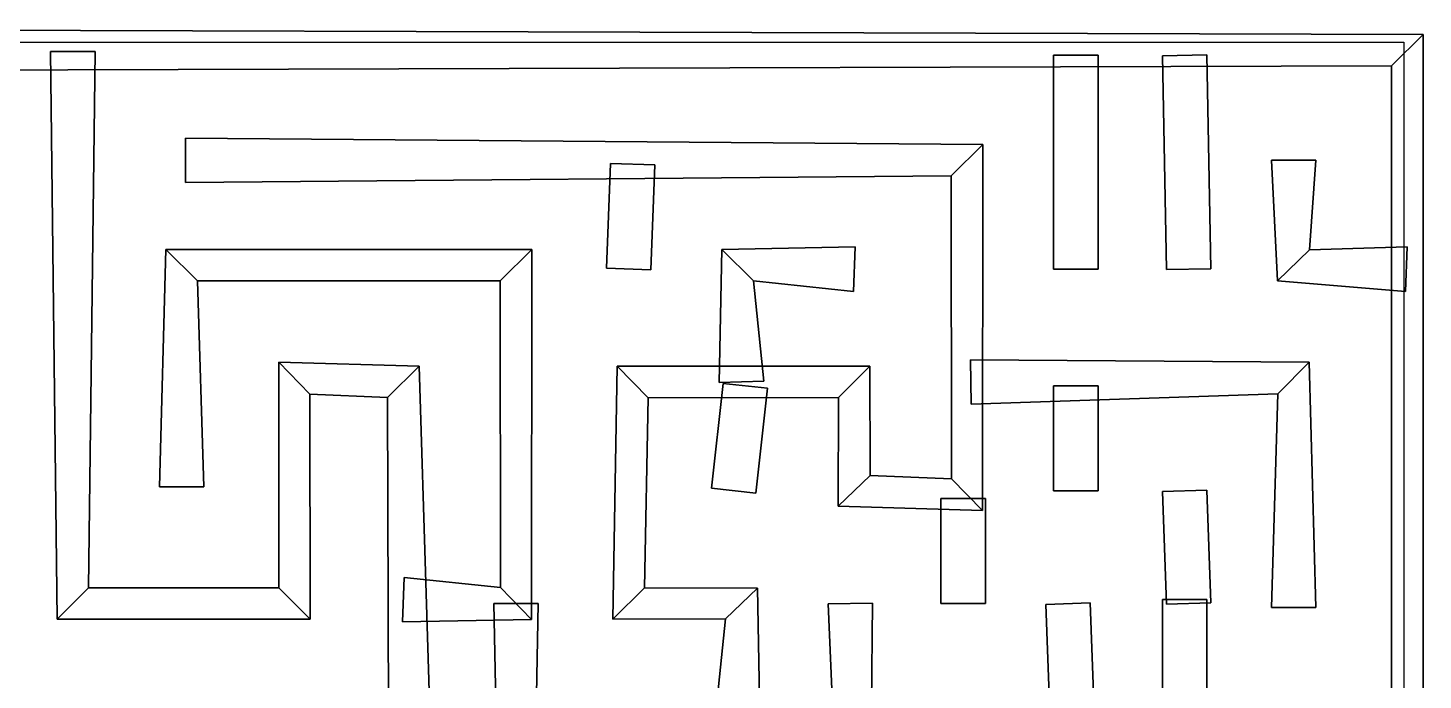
# Model space of a CAD drawing. Header units: metres. Extents: x -10.2 to 10.2, y -10.2 to 10.1.
# Drawn here: x -2.38 to 10.17, y 4.26 to 10.13 of the extents above; entities that cross this region are included whole.
import ezdxf

# ---------------------------------------------------------------- set-up
doc = ezdxf.new("R2010")
doc.units = ezdxf.units.M

msp = doc.modelspace()

# ---------------------------------------------------------------- linework, layer by layer
at = {"layer": 'Sweep.1'}
for points in [[(10.17198, 10.069452, -0.03), (10.17198, 10.069452, 0.37), (-9.962207, 10.128031, 0.37), (-9.962207, 10.128031, -0.03)], [(10.17198, 10.069452, 0.37), (9.889137, 9.78661, 0.37), (-9.962207, 9.728031, 0.37), (-9.962207, 10.128031, 0.37)], [(9.889137, 9.78661, -0.03), (10.17198, 10.069452, -0.03), (-9.962207, 10.128031, -0.03), (-9.962207, 9.728031, -0.03)], [(10.172101, -10.171858, 0.37), (9.889016, -9.889257, 0.37), (9.889137, 9.78661, 0.37), (10.17198, 10.069452, 0.37)], [(9.889016, -9.889257, -0.03), (10.172101, -10.171858, -0.03), (10.17198, 10.069452, -0.03), (9.889137, 9.78661, -0.03)], [(10.172101, -10.171858, -0.03), (10.172101, -10.171858, 0.37), (10.17198, 10.069452, 0.37), (10.17198, 10.069452, -0.03)], [(-10, 10), (10, 10), (10, -10), (-10, -10)], [(-10, 10), (10, 10), (10, -10), (-10, -10)], [(-2.117774, 4.808203, -0.03), (-2.176352, 9.91674, -0.03), (-2.176352, 9.91674, 0.37), (-2.117774, 4.808203, 0.37)], [(-2.117774, 4.808203, 0.37), (-2.176352, 9.91674, 0.37), (-1.776352, 9.91674, 0.37), (-1.834931, 5.091046, 0.37)], [(-1.834931, 5.091046, -0.03), (-1.776352, 9.91674, -0.03), (-2.176352, 9.91674, -0.03), (-2.117774, 4.808203, -0.03)], [(-1.776352, 9.91674, -0.03), (-2.176352, 9.91674, -0.03), (-2.176352, 9.91674, 0.37)], [(-1.776352, 9.91674, 0.37), (-1.776352, 9.91674, -0.03), (-2.176352, 9.91674, 0.37)], [(-1.834931, 5.091046, 0.37), (-1.776352, 9.91674, 0.37), (-1.776352, 9.91674, -0.03), (-1.834931, 5.091046, -0.03)], [(6.848406, 7.957878, -0.03), (6.848406, 9.881761, -0.03), (6.848406, 9.881761, 0.37), (6.848406, 7.957878, 0.37)], [(6.848406, 7.957878, 0.37), (6.848406, 9.881761, 0.37), (7.248406, 9.881761, 0.37), (7.248406, 7.957878, 0.37)], [(7.248406, 7.957878, -0.03), (7.248406, 9.881761, -0.03), (6.848406, 9.881761, -0.03), (6.848406, 7.957878, -0.03)], [(7.248406, 9.881761, -0.03), (6.848406, 9.881761, -0.03), (6.848406, 9.881761, 0.37)], [(7.248406, 9.881761, 0.37), (7.248406, 9.881761, -0.03), (6.848406, 9.881761, 0.37)], [(7.248406, 7.957878, 0.37), (7.248406, 9.881761, 0.37), (7.248406, 9.881761, -0.03), (7.248406, 7.957878, -0.03)], [(8.262785, 7.961514, 0.37), (7.862851, 7.954242, 0.37), (7.827871, 9.878125, 0.37), (8.227805, 9.885396, 0.37)], [(7.862851, 7.954242, -0.03), (8.262785, 7.961514, -0.03), (8.227805, 9.885396, -0.03), (7.827871, 9.878125, -0.03)], [(7.827871, 9.878125, -0.03), (8.227805, 9.885396, -0.03), (8.227805, 9.885396, 0.37)], [(7.827871, 9.878125, 0.37), (7.827871, 9.878125, -0.03), (8.227805, 9.885396, 0.37)], [(7.862851, 7.954242, 0.37), (7.862851, 7.954242, -0.03), (7.827871, 9.878125, -0.03), (7.827871, 9.878125, 0.37)], [(8.262785, 7.961514, -0.03), (8.262785, 7.961514, 0.37), (8.227805, 9.885396, 0.37), (8.227805, 9.885396, -0.03)], [(9.889137, 9.78661, 0.37), (9.889137, 9.78661, -0.03), (-9.962207, 9.728031, -0.03), (-9.962207, 9.728031, 0.37)], [(9.889016, -9.889257, 0.37), (9.889016, -9.889257, -0.03), (9.889137, 9.78661, -0.03), (9.889137, 9.78661, 0.37)], [(-0.961941, 8.737309, 0.37), (-0.961941, 9.137309, 0.37), (6.210397, 9.078731, 0.37), (5.927554, 8.795888, 0.37)], [(-0.961941, 9.137309, 0.37), (-0.961941, 9.137309, -0.03), (6.210397, 9.078731, -0.03), (6.210397, 9.078731, 0.37)], [(-0.961941, 9.137309, -0.03), (-0.961941, 8.737309, -0.03), (5.927554, 8.795888, -0.03), (6.210397, 9.078731, -0.03)], [(-0.961941, 8.737309, 0.37), (-0.961941, 8.737309, -0.03), (-0.961941, 9.137309, -0.03)], [(-0.961941, 8.737309, 0.37), (-0.961941, 9.137309, -0.03), (-0.961941, 9.137309, 0.37)], [(5.927554, 8.795888, 0.37), (6.210397, 9.078731, 0.37), (6.207939, 5.785218, 0.37), (5.930012, 6.072893, 0.37)], [(6.210397, 9.078731, -0.03), (5.927554, 8.795888, -0.03), (5.930012, 6.072893, -0.03), (6.207939, 5.785218, -0.03)], [(6.210397, 9.078731, 0.37), (6.210397, 9.078731, -0.03), (6.207939, 5.785218, -0.03), (6.207939, 5.785218, 0.37)], [(8.807269, 8.937309, -0.03), (8.807269, 8.937309, 0.37), (8.863431, 7.853894, 0.37), (8.863431, 7.853894, -0.03)], [(8.807269, 8.937309, 0.37), (9.207269, 8.937309, 0.37), (9.151107, 8.13182, 0.37), (8.863431, 7.853894, 0.37)], [(9.207269, 8.937309, -0.03), (8.807269, 8.937309, -0.03), (8.863431, 7.853894, -0.03), (9.151107, 8.13182, -0.03)], [(8.807269, 8.937309, 0.37), (8.807269, 8.937309, -0.03), (9.207269, 8.937309, -0.03)], [(8.807269, 8.937309, 0.37), (9.207269, 8.937309, -0.03), (9.207269, 8.937309, 0.37)], [(9.207269, 8.937309, 0.37), (9.207269, 8.937309, -0.03), (9.151107, 8.13182, -0.03), (9.151107, 8.13182, 0.37)], [(-0.961941, 8.737309, -0.03), (-0.961941, 8.737309, 0.37), (5.927554, 8.795888, 0.37), (5.927554, 8.795888, -0.03)], [(3.225605, 7.950475, 0.37), (2.82588, 7.96528, 0.37), (2.860859, 8.909732, 0.37), (3.260585, 8.894927, 0.37)], [(2.82588, 7.96528, 0.37), (2.82588, 7.96528, -0.03), (2.860859, 8.909732, -0.03), (2.860859, 8.909732, 0.37)], [(2.82588, 7.96528, -0.03), (3.225605, 7.950475, -0.03), (3.260585, 8.894927, -0.03), (2.860859, 8.909732, -0.03)], [(2.860859, 8.909732, -0.03), (3.260585, 8.894927, -0.03), (3.260585, 8.894927, 0.37)], [(2.860859, 8.909732, 0.37), (2.860859, 8.909732, -0.03), (3.260585, 8.894927, 0.37)], [(3.225605, 7.950475, -0.03), (3.225605, 7.950475, 0.37), (3.260585, 8.894927, 0.37), (3.260585, 8.894927, -0.03)], [(5.927554, 8.795888, -0.03), (5.927554, 8.795888, 0.37), (5.930012, 6.072893, 0.37), (5.930012, 6.072893, -0.03)], [(-0.796921, 5.999015, 0.37), (-1.196921, 5.999015, 0.37), (-1.138342, 8.134278, 0.37), (-0.8555, 7.851436, 0.37)], [(-1.196921, 5.999015, 0.37), (-1.196921, 5.999015, -0.03), (-1.138342, 8.134278, -0.03), (-1.138342, 8.134278, 0.37)], [(-1.196921, 5.999015, -0.03), (-0.796921, 5.999015, -0.03), (-0.8555, 7.851436, -0.03), (-1.138342, 8.134278, -0.03)], [(-0.8555, 7.851436, 0.37), (-1.138342, 8.134278, 0.37), (2.152753, 8.134278, 0.37), (1.86991, 7.851436, 0.37)], [(-1.138342, 8.134278, 0.37), (-1.138342, 8.134278, -0.03), (2.152753, 8.134278, -0.03), (2.152753, 8.134278, 0.37)], [(-1.138342, 8.134278, -0.03), (-0.8555, 7.851436, -0.03), (1.86991, 7.851436, -0.03), (2.152753, 8.134278, -0.03)], [(1.86991, 7.851436, 0.37), (2.152753, 8.134278, 0.37), (2.150295, 4.805787, 0.37), (1.872369, 5.093462, 0.37)], [(2.152753, 8.134278, -0.03), (1.86991, 7.851436, -0.03), (1.872369, 5.093462, -0.03), (2.150295, 4.805787, -0.03)], [(2.152753, 8.134278, 0.37), (2.152753, 8.134278, -0.03), (2.150295, 4.805787, -0.03), (2.150295, 4.805787, 0.37)], [(3.863752, 8.134278, -0.03), (3.863752, 8.134278, 0.37), (3.840265, 6.936804, 0.37), (3.840265, 6.936804, -0.03)], [(3.863752, 8.134278, 0.37), (4.146595, 7.851436, 0.37), (4.240043, 6.95013, 0.37), (3.840265, 6.936804, 0.37)], [(4.146595, 7.851436, -0.03), (3.863752, 8.134278, -0.03), (3.840265, 6.936804, -0.03), (4.240043, 6.95013, -0.03)], [(5.061227, 8.157766, -0.03), (5.061227, 8.157766, 0.37), (3.863752, 8.134278, 0.37), (3.863752, 8.134278, -0.03)], [(5.061227, 8.157766, 0.37), (5.047901, 7.757988, 0.37), (4.146595, 7.851436, 0.37), (3.863752, 8.134278, 0.37)], [(5.047901, 7.757988, -0.03), (5.061227, 8.157766, -0.03), (3.863752, 8.134278, -0.03), (4.146595, 7.851436, -0.03)], [(5.061227, 8.157766, 0.37), (5.061227, 8.157766, -0.03), (5.047901, 7.757988, -0.03)], [(5.061227, 8.157766, 0.37), (5.047901, 7.757988, -0.03), (5.047901, 7.757988, 0.37)], [(8.863431, 7.853894, 0.37), (9.151107, 8.13182, 0.37), (10.028572, 8.157759, 0.37), (10.014788, 7.757997, 0.37)], [(9.151107, 8.13182, -0.03), (8.863431, 7.853894, -0.03), (10.014788, 7.757997, -0.03), (10.028572, 8.157759, -0.03)], [(9.151107, 8.13182, 0.37), (9.151107, 8.13182, -0.03), (10.028572, 8.157759, -0.03), (10.028572, 8.157759, 0.37)], [(10.028572, 8.157759, -0.03), (10.014788, 7.757997, -0.03), (10.014788, 7.757997, 0.37)], [(10.028572, 8.157759, 0.37), (10.028572, 8.157759, -0.03), (10.014788, 7.757997, 0.37)], [(3.225605, 7.950475, 0.37), (3.225605, 7.950475, -0.03), (2.82588, 7.96528, -0.03)], [(3.225605, 7.950475, 0.37), (2.82588, 7.96528, -0.03), (2.82588, 7.96528, 0.37)], [(6.848406, 7.957878, 0.37), (7.248406, 7.957878, -0.03), (6.848406, 7.957878, -0.03)], [(6.848406, 7.957878, 0.37), (7.248406, 7.957878, 0.37), (7.248406, 7.957878, -0.03)], [(8.262785, 7.961514, 0.37), (8.262785, 7.961514, -0.03), (7.862851, 7.954242, -0.03)], [(8.262785, 7.961514, 0.37), (7.862851, 7.954242, -0.03), (7.862851, 7.954242, 0.37)], [(-0.8555, 7.851436, -0.03), (-0.8555, 7.851436, 0.37), (1.86991, 7.851436, 0.37), (1.86991, 7.851436, -0.03)], [(-0.796921, 5.999015, -0.03), (-0.796921, 5.999015, 0.37), (-0.8555, 7.851436, 0.37), (-0.8555, 7.851436, -0.03)], [(1.86991, 7.851436, -0.03), (1.86991, 7.851436, 0.37), (1.872369, 5.093462, 0.37), (1.872369, 5.093462, -0.03)], [(4.146595, 7.851436, 0.37), (4.146595, 7.851436, -0.03), (4.240043, 6.95013, -0.03), (4.240043, 6.95013, 0.37)], [(5.047901, 7.757988, 0.37), (5.047901, 7.757988, -0.03), (4.146595, 7.851436, -0.03), (4.146595, 7.851436, 0.37)], [(8.863431, 7.853894, -0.03), (8.863431, 7.853894, 0.37), (10.014788, 7.757997, 0.37), (10.014788, 7.757997, -0.03)], [(0.156365, 6.834523, 0.37), (0.158911, 4.808203, 0.37), (-0.123932, 5.091046, 0.37), (-0.121385, 7.122369, 0.37)], [(-0.121385, 7.122369, 0.37), (-0.123932, 5.091046, 0.37), (-0.123932, 5.091046, -0.03), (-0.121385, 7.122369, -0.03)], [(-0.121385, 7.122369, -0.03), (-0.123932, 5.091046, -0.03), (0.158911, 4.808203, -0.03), (0.156365, 6.834523, -0.03)], [(0.854233, 6.803324, 0.37), (0.156365, 6.834523, 0.37), (-0.121385, 7.122369, 0.37), (1.13961, 7.08361, 0.37)], [(1.13961, 7.08361, 0.37), (-0.121385, 7.122369, 0.37), (-0.121385, 7.122369, -0.03), (1.13961, 7.08361, -0.03)], [(1.13961, 7.08361, -0.03), (-0.121385, 7.122369, -0.03), (0.156365, 6.834523, -0.03), (0.854233, 6.803324, -0.03)], [(0.866912, 2.987224, 0.37), (0.854233, 6.803324, 0.37), (1.13961, 7.08361, 0.37), (1.266849, 2.994302, 0.37)], [(1.266849, 2.994302, -0.03), (1.13961, 7.08361, -0.03), (0.854233, 6.803324, -0.03), (0.866912, 2.987224, -0.03)], [(1.266849, 2.994302, 0.37), (1.13961, 7.08361, 0.37), (1.13961, 7.08361, -0.03), (1.266849, 2.994302, -0.03)], [(2.920547, 7.086123, -0.03), (2.920547, 7.086123, 0.37), (2.883086, 4.809449, 0.37), (2.883086, 4.809449, -0.03)], [(2.920547, 7.086123, 0.37), (3.200898, 6.80081, 0.37), (3.168399, 5.0898, 0.37), (2.883086, 4.809449, 0.37)], [(3.200898, 6.80081, -0.03), (2.920547, 7.086123, -0.03), (2.883086, 4.809449, -0.03), (3.168399, 5.0898, -0.03)], [(5.195985, 7.084888, -0.03), (5.195985, 7.084888, 0.37), (2.920547, 7.086123, 0.37), (2.920547, 7.086123, -0.03)], [(5.195985, 7.084888, 0.37), (4.913143, 6.802045, 0.37), (3.200898, 6.80081, 0.37), (2.920547, 7.086123, 0.37)], [(4.913143, 6.802045, -0.03), (5.195985, 7.084888, -0.03), (2.920547, 7.086123, -0.03), (3.200898, 6.80081, -0.03)], [(5.198401, 6.102999, 0.37), (4.910727, 5.825073, 0.37), (4.913143, 6.802045, 0.37), (5.195985, 7.084888, 0.37)], [(4.910727, 5.825073, -0.03), (5.198401, 6.102999, -0.03), (5.195985, 7.084888, -0.03), (4.913143, 6.802045, -0.03)], [(5.198401, 6.102999, -0.03), (5.198401, 6.102999, 0.37), (5.195985, 7.084888, 0.37), (5.195985, 7.084888, -0.03)], [(9.147836, 7.120717, -0.03), (9.147836, 7.120717, 0.37), (6.101545, 7.143452, 0.37), (6.101545, 7.143452, -0.03)], [(9.147836, 7.120717, 0.37), (8.866702, 6.836175, 0.37), (6.106364, 6.743481, 0.37), (6.101545, 7.143452, 0.37)], [(8.866702, 6.836175, -0.03), (9.147836, 7.120717, -0.03), (6.101545, 7.143452, -0.03), (6.106364, 6.743481, -0.03)], [(6.106364, 6.743481, -0.03), (6.101545, 7.143452, -0.03), (6.101545, 7.143452, 0.37)], [(6.106364, 6.743481, 0.37), (6.106364, 6.743481, -0.03), (6.101545, 7.143452, 0.37)], [(9.207269, 4.914645, 0.37), (8.807269, 4.914645, 0.37), (8.866702, 6.836175, 0.37), (9.147836, 7.120717, 0.37)], [(8.807269, 4.914645, -0.03), (9.207269, 4.914645, -0.03), (9.147836, 7.120717, -0.03), (8.866702, 6.836175, -0.03)], [(9.207269, 4.914645, -0.03), (9.207269, 4.914645, 0.37), (9.147836, 7.120717, 0.37), (9.147836, 7.120717, -0.03)], [(4.168971, 5.94195, 0.37), (3.771417, 5.986122, 0.37), (3.876357, 6.930573, 0.37), (4.27391, 6.886401, 0.37)], [(3.771417, 5.986122, 0.37), (3.771417, 5.986122, -0.03), (3.876357, 6.930573, -0.03), (3.876357, 6.930573, 0.37)], [(3.771417, 5.986122, -0.03), (4.168971, 5.94195, -0.03), (4.27391, 6.886401, -0.03), (3.876357, 6.930573, -0.03)], [(4.240043, 6.95013, -0.03), (3.840265, 6.936804, -0.03), (3.840265, 6.936804, 0.37)], [(4.240043, 6.95013, 0.37), (4.240043, 6.95013, -0.03), (3.840265, 6.936804, 0.37)], [(3.876357, 6.930573, -0.03), (4.27391, 6.886401, -0.03), (4.27391, 6.886401, 0.37)], [(3.876357, 6.930573, 0.37), (3.876357, 6.930573, -0.03), (4.27391, 6.886401, 0.37)], [(6.848406, 5.964036, -0.03), (6.848406, 6.908487, -0.03), (6.848406, 6.908487, 0.37), (6.848406, 5.964036, 0.37)], [(6.848406, 5.964036, 0.37), (6.848406, 6.908487, 0.37), (7.248406, 6.908487, 0.37), (7.248406, 5.964036, 0.37)], [(7.248406, 5.964036, -0.03), (7.248406, 6.908487, -0.03), (6.848406, 6.908487, -0.03), (6.848406, 5.964036, -0.03)], [(7.248406, 6.908487, -0.03), (6.848406, 6.908487, -0.03), (6.848406, 6.908487, 0.37)], [(7.248406, 6.908487, 0.37), (7.248406, 6.908487, -0.03), (6.848406, 6.908487, 0.37)], [(7.248406, 5.964036, 0.37), (7.248406, 6.908487, 0.37), (7.248406, 6.908487, -0.03), (7.248406, 5.964036, -0.03)], [(0.156365, 6.834523, -0.03), (0.158911, 4.808203, -0.03), (0.158911, 4.808203, 0.37), (0.156365, 6.834523, 0.37)], [(0.854233, 6.803324, -0.03), (0.156365, 6.834523, -0.03), (0.156365, 6.834523, 0.37), (0.854233, 6.803324, 0.37)], [(0.866912, 2.987224, -0.03), (0.854233, 6.803324, -0.03), (0.854233, 6.803324, 0.37), (0.866912, 2.987224, 0.37)], [(3.200898, 6.80081, 0.37), (3.200898, 6.80081, -0.03), (3.168399, 5.0898, -0.03), (3.168399, 5.0898, 0.37)], [(4.913143, 6.802045, 0.37), (4.913143, 6.802045, -0.03), (3.200898, 6.80081, -0.03), (3.200898, 6.80081, 0.37)], [(4.168971, 5.94195, -0.03), (4.168971, 5.94195, 0.37), (4.27391, 6.886401, 0.37), (4.27391, 6.886401, -0.03)], [(4.910727, 5.825073, 0.37), (4.910727, 5.825073, -0.03), (4.913143, 6.802045, -0.03), (4.913143, 6.802045, 0.37)], [(8.866702, 6.836175, 0.37), (8.866702, 6.836175, -0.03), (6.106364, 6.743481, -0.03), (6.106364, 6.743481, 0.37)], [(8.807269, 4.914645, 0.37), (8.807269, 4.914645, -0.03), (8.866702, 6.836175, -0.03), (8.866702, 6.836175, 0.37)], [(5.930012, 6.072893, 0.37), (6.207939, 5.785218, 0.37), (4.910727, 5.825073, 0.37), (5.198401, 6.102999, 0.37)], [(6.207939, 5.785218, -0.03), (5.930012, 6.072893, -0.03), (5.198401, 6.102999, -0.03), (4.910727, 5.825073, -0.03)], [(5.930012, 6.072893, -0.03), (5.930012, 6.072893, 0.37), (5.198401, 6.102999, 0.37), (5.198401, 6.102999, -0.03)], [(-0.796921, 5.999015, 0.37), (-0.796921, 5.999015, -0.03), (-1.196921, 5.999015, -0.03)], [(-0.796921, 5.999015, 0.37), (-1.196921, 5.999015, -0.03), (-1.196921, 5.999015, 0.37)], [(4.168971, 5.94195, 0.37), (4.168971, 5.94195, -0.03), (3.771417, 5.986122, -0.03)], [(4.168971, 5.94195, 0.37), (3.771417, 5.986122, -0.03), (3.771417, 5.986122, 0.37)], [(6.848406, 5.964036, 0.37), (7.248406, 5.964036, -0.03), (6.848406, 5.964036, -0.03)], [(6.848406, 5.964036, 0.37), (7.248406, 5.964036, 0.37), (7.248406, 5.964036, -0.03)], [(7.827957, 5.957143, 0.37), (8.227719, 5.970929, 0.37), (8.262699, 4.956517, 0.37), (7.862936, 4.942732, 0.37)], [(8.227719, 5.970929, -0.03), (7.827957, 5.957143, -0.03), (7.862936, 4.942732, -0.03), (8.262699, 4.956517, -0.03)], [(7.827957, 5.957143, 0.37), (7.827957, 5.957143, -0.03), (8.227719, 5.970929, -0.03)], [(7.827957, 5.957143, 0.37), (8.227719, 5.970929, -0.03), (8.227719, 5.970929, 0.37)], [(7.827957, 5.957143, -0.03), (7.827957, 5.957143, 0.37), (7.862936, 4.942732, 0.37), (7.862936, 4.942732, -0.03)], [(8.227719, 5.970929, 0.37), (8.227719, 5.970929, -0.03), (8.262699, 4.956517, -0.03), (8.262699, 4.956517, 0.37)], [(6.207939, 5.785218, 0.37), (6.207939, 5.785218, -0.03), (4.910727, 5.825073, -0.03), (4.910727, 5.825073, 0.37)], [(5.833995, 4.949625, -0.03), (5.833995, 5.894076, -0.03), (5.833995, 5.894076, 0.37), (5.833995, 4.949625, 0.37)], [(5.833995, 4.949625, 0.37), (5.833995, 5.894076, 0.37), (6.233995, 5.894076, 0.37), (6.233995, 4.949625, 0.37)], [(6.233995, 4.949625, -0.03), (6.233995, 5.894076, -0.03), (5.833995, 5.894076, -0.03), (5.833995, 4.949625, -0.03)], [(6.233995, 5.894076, -0.03), (5.833995, 5.894076, -0.03), (5.833995, 5.894076, 0.37)], [(6.233995, 5.894076, 0.37), (6.233995, 5.894076, -0.03), (5.833995, 5.894076, 0.37)], [(6.233995, 4.949625, 0.37), (6.233995, 5.894076, 0.37), (6.233995, 5.894076, -0.03), (6.233995, 4.949625, -0.03)], [(1.872369, 5.093462, 0.37), (2.150295, 4.805787, 0.37), (0.990029, 4.784723, 0.37), (1.003814, 5.184485, 0.37)], [(2.150295, 4.805787, -0.03), (1.872369, 5.093462, -0.03), (1.003814, 5.184485, -0.03), (0.990029, 4.784723, -0.03)], [(0.990029, 4.784723, -0.03), (1.003814, 5.184485, -0.03), (1.003814, 5.184485, 0.37)], [(0.990029, 4.784723, 0.37), (0.990029, 4.784723, -0.03), (1.003814, 5.184485, 0.37)], [(1.872369, 5.093462, -0.03), (1.872369, 5.093462, 0.37), (1.003814, 5.184485, 0.37), (1.003814, 5.184485, -0.03)], [(0.158911, 4.808203, 0.37), (-2.117774, 4.808203, 0.37), (-1.834931, 5.091046, 0.37), (-0.123932, 5.091046, 0.37)], [(-0.123932, 5.091046, -0.03), (-1.834931, 5.091046, -0.03), (-2.117774, 4.808203, -0.03), (0.158911, 4.808203, -0.03)], [(-0.123932, 5.091046, 0.37), (-1.834931, 5.091046, 0.37), (-1.834931, 5.091046, -0.03), (-0.123932, 5.091046, -0.03)], [(2.883086, 4.809449, 0.37), (3.168399, 5.0898, 0.37), (4.183991, 5.088588, 0.37), (3.896316, 4.810661, 0.37)], [(3.168399, 5.0898, -0.03), (2.883086, 4.809449, -0.03), (3.896316, 4.810661, -0.03), (4.183991, 5.088588, -0.03)], [(3.168399, 5.0898, 0.37), (3.168399, 5.0898, -0.03), (4.183991, 5.088588, -0.03), (4.183991, 5.088588, 0.37)], [(3.896316, 4.810661, 0.37), (4.183991, 5.088588, 0.37), (4.205055, 3.928322, 0.37), (3.805293, 3.942107, 0.37)], [(4.183991, 5.088588, -0.03), (3.896316, 4.810661, -0.03), (3.805293, 3.942107, -0.03), (4.205055, 3.928322, -0.03)], [(4.183991, 5.088588, 0.37), (4.183991, 5.088588, -0.03), (4.205055, 3.928322, -0.03), (4.205055, 3.928322, 0.37)], [(1.86991, 2.117774, -0.03), (1.811332, 4.949625, -0.03), (1.811332, 4.949625, 0.37), (1.86991, 2.117774, 0.37)], [(1.86991, 2.117774, 0.37), (1.811332, 4.949625, 0.37), (2.211332, 4.949625, 0.37), (2.152753, 1.834931, 0.37)], [(2.152753, 1.834931, -0.03), (2.211332, 4.949625, -0.03), (1.811332, 4.949625, -0.03), (1.86991, 2.117774, -0.03)], [(2.211332, 4.949625, -0.03), (1.811332, 4.949625, -0.03), (1.811332, 4.949625, 0.37)], [(2.211332, 4.949625, 0.37), (1.811332, 4.949625, 0.37), (2.211332, 4.949625, -0.03)], [(2.152753, 1.834931, 0.37), (2.211332, 4.949625, 0.37), (2.211332, 4.949625, -0.03), (2.152753, 1.834931, -0.03)], [(4.819616, 4.946054, 0.37), (5.219553, 4.953196, 0.37), (5.199714, 3.128355, 0.37), (4.909414, 2.853171, 0.37)], [(5.219553, 4.953196, -0.03), (4.819616, 4.946054, -0.03), (4.909414, 2.853171, -0.03), (5.199714, 3.128355, -0.03)], [(4.819616, 4.946054, 0.37), (4.819616, 4.946054, -0.03), (5.219553, 4.953196, -0.03)], [(4.819616, 4.946054, 0.37), (5.219553, 4.953196, -0.03), (5.219553, 4.953196, 0.37)], [(4.819616, 4.946054, -0.03), (4.819616, 4.946054, 0.37), (4.909414, 2.853171, 0.37), (4.909414, 2.853171, -0.03)], [(5.219553, 4.953196, 0.37), (5.219553, 4.953196, -0.03), (5.199714, 3.128355, -0.03), (5.199714, 3.128355, 0.37)], [(5.833995, 4.949625, 0.37), (6.233995, 4.949625, -0.03), (5.833995, 4.949625, -0.03)], [(5.833995, 4.949625, 0.37), (6.233995, 4.949625, 0.37), (6.233995, 4.949625, -0.03)], [(6.778574, 4.942486, 0.37), (7.178319, 4.956763, 0.37), (7.213299, 3.977332, 0.37), (6.813554, 3.963056, 0.37)], [(7.178319, 4.956763, -0.03), (6.778574, 4.942486, -0.03), (6.813554, 3.963056, -0.03), (7.213299, 3.977332, -0.03)], [(6.778574, 4.942486, 0.37), (6.778574, 4.942486, -0.03), (7.178319, 4.956763, -0.03)], [(6.778574, 4.942486, 0.37), (7.178319, 4.956763, -0.03), (7.178319, 4.956763, 0.37)], [(6.778574, 4.942486, -0.03), (6.778574, 4.942486, 0.37), (6.813554, 3.963056, 0.37), (6.813554, 3.963056, -0.03)], [(7.178319, 4.956763, 0.37), (7.178319, 4.956763, -0.03), (7.213299, 3.977332, -0.03), (7.213299, 3.977332, 0.37)], [(7.827838, 4.984604, -0.03), (7.827838, 4.984604, 0.37), (7.827838, 3.900235, 0.37), (7.827838, 3.900235, -0.03)], [(7.827838, 4.984604, 0.37), (8.227838, 4.984604, 0.37), (8.227838, 3.900235, 0.37), (7.827838, 3.900235, 0.37)], [(8.227838, 4.984604, -0.03), (7.827838, 4.984604, -0.03), (7.827838, 3.900235, -0.03), (8.227838, 3.900235, -0.03)], [(7.827838, 4.984604, 0.37), (7.827838, 4.984604, -0.03), (8.227838, 4.984604, -0.03)], [(7.827838, 4.984604, 0.37), (8.227838, 4.984604, -0.03), (8.227838, 4.984604, 0.37)], [(8.262699, 4.956517, -0.03), (7.862936, 4.942732, -0.03), (7.862936, 4.942732, 0.37)], [(8.262699, 4.956517, 0.37), (8.262699, 4.956517, -0.03), (7.862936, 4.942732, 0.37)], [(8.227838, 4.984604, 0.37), (8.227838, 4.984604, -0.03), (8.227838, 3.900235, -0.03), (8.227838, 3.900235, 0.37)], [(9.207269, 4.914645, 0.37), (9.207269, 4.914645, -0.03), (8.807269, 4.914645, -0.03)], [(9.207269, 4.914645, 0.37), (8.807269, 4.914645, -0.03), (8.807269, 4.914645, 0.37)], [(0.158911, 4.808203, -0.03), (-2.117774, 4.808203, -0.03), (-2.117774, 4.808203, 0.37), (0.158911, 4.808203, 0.37)], [(2.150295, 4.805787, 0.37), (2.150295, 4.805787, -0.03), (0.990029, 4.784723, -0.03), (0.990029, 4.784723, 0.37)], [(2.883086, 4.809449, -0.03), (2.883086, 4.809449, 0.37), (3.896316, 4.810661, 0.37), (3.896316, 4.810661, -0.03)], [(3.896316, 4.810661, -0.03), (3.896316, 4.810661, 0.37), (3.805293, 3.942107, 0.37), (3.805293, 3.942107, -0.03)]]:
    msp.add_3dface(points, dxfattribs=at)

doc.saveas('drawing.dxf')
